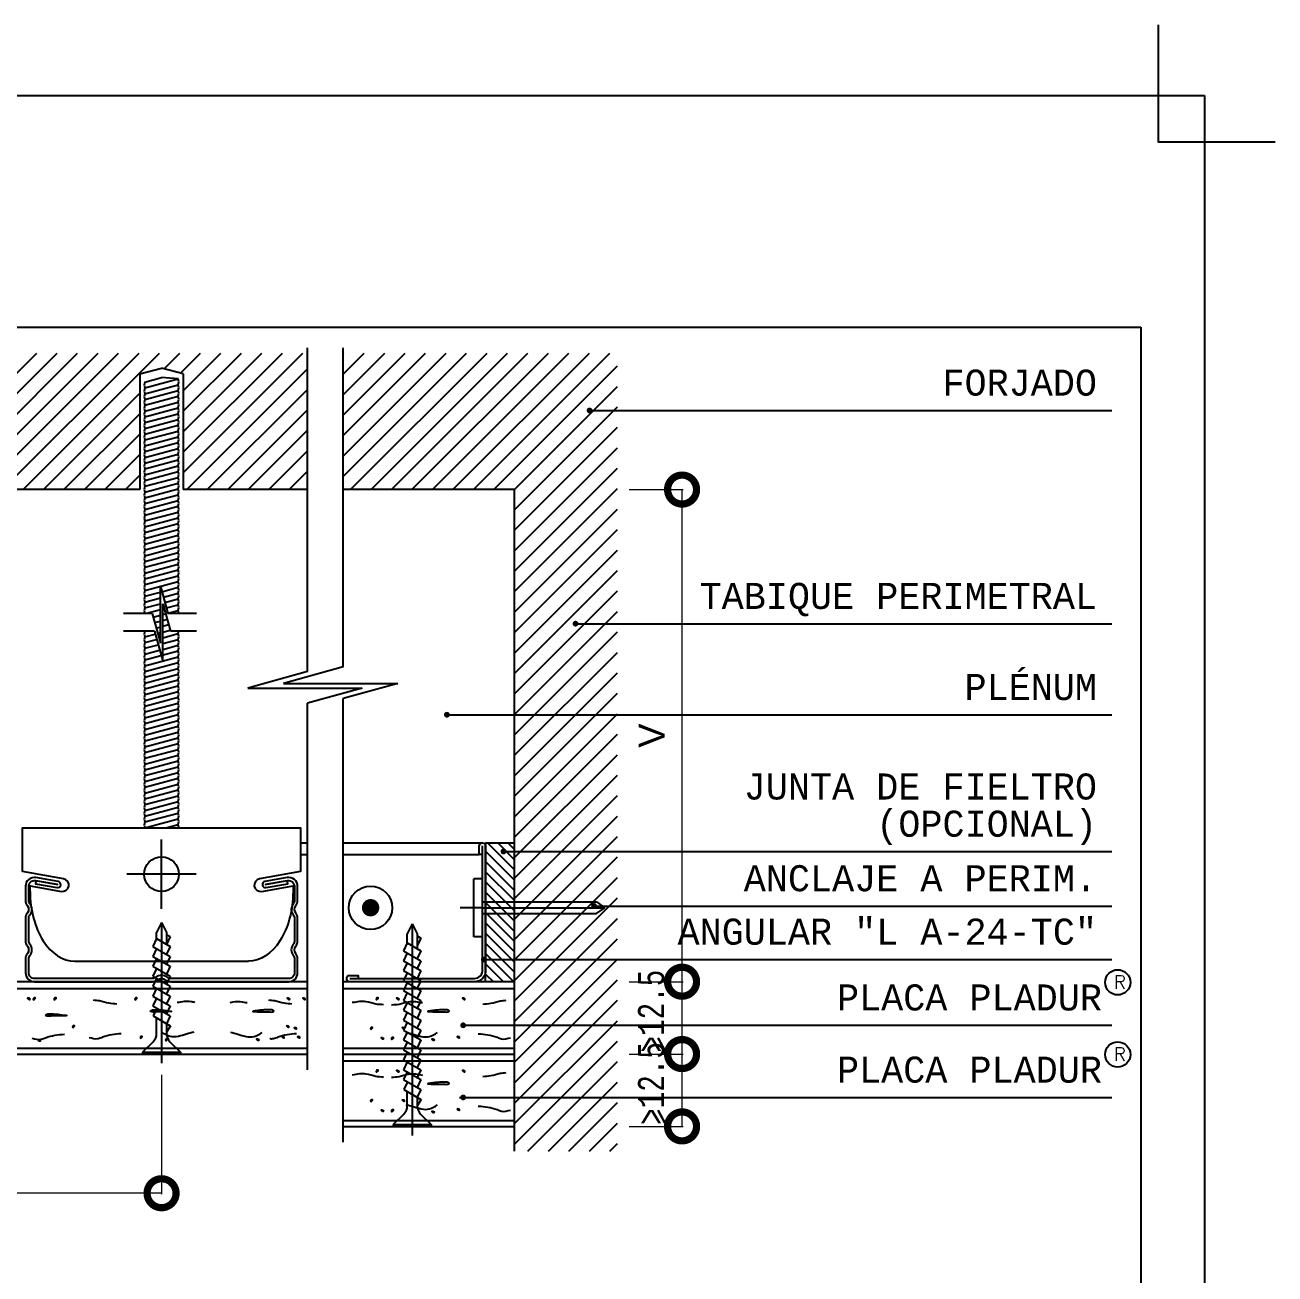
# Model space of a CAD drawing. Header units: millimetres. Extents: x 3383 to 4292, y 1469 to 1637.
# Drawn here: x 3481.6742 to 3481.8901, y 1569.8254 to 1570.0412 of the extents above; entities that cross this region are included whole.
import ezdxf
from ezdxf.enums import TextEntityAlignment as Align

# ---------------------------------------------------------------- set-up
doc = ezdxf.new("R2010")
doc.units = ezdxf.units.MM
doc.header["$LTSCALE"] = 0.0035
doc.linetypes.add('DASHDOT', pattern=[1, 0.5, -0.25, 0, -0.25])
doc.layers.get('0').update_dxf_attribs({"lineweight": 5})
doc.layers.get('DEFPOINTS').update_dxf_attribs({"lineweight": 5})
doc.layers.add('AT_texto', color=7, linetype='Continuous', lineweight=5)
for name, color, linetype in [('CORTE', 2, 'Continuous'), ('COTAS', 1, 'Continuous'), ('DIBUJO', 7, 'Continuous'), ('LOGO_PLADUR', 7, 'Continuous'), ('MARCO', 7, 'Continuous'), ('MONTANTE', 3, 'Continuous'), ('PLACA', 7, 'Continuous'), ('PLACA_SOMBEADO', 9, 'Continuous'), ('REFFORMAT', 1, 'Continuous'), ('SOMBRA', 8, 'Continuous'), ('TEXTO', 2, 'Continuous')]:
    doc.layers.add(name, color=color, linetype=linetype)
doc.styles.add('LISTA', font='simplex', dxfattribs={"height": 2})
doc.styles.get("Standard").update_dxf_attribs({"font": 'LUCON.TTF'})
doc.styles.add('STYLE2', font='ARIAL.TTF')
doc.dimstyles.get("Standard").update_dxf_attribs({"dimtxt": 0.18, "dimasz": 0.18, "dimexe": 0.18, "dimexo": 0.0625, "dimgap": 0.09, "dimtad": 0, "dimtih": 1, "dimtoh": 1, "dimzin": 0, "dimdsep": 46, "dimtxsty": 'Standard', "dimcen": 0.09, "dimadec": 0, "dimazin": 0, "dimtfac": 1, "dimtofl": 0, "dimtmove": 0, "dimatfit": 3, "dimfxl": 0, "dimtolj": 1, "dimtzin": 0, "dimarcsym": 0})

# ---------------------------------------------------------------- blocks, each defined once
blk = doc.blocks.new('FIJACION')
for p, q in [((0, 0), (0, 3.83)), ((0, 0), (0, 3.83)), ((5, 1.5), (-5, 1.5)), ((-5, 0), (-5, 1.5)), ((5, 0), (5, 1.5)), ((5, 0), (-5, 0)), ((-1, 0), (-1, -19.71)), ((0, 0), (0, -21.14)), ((1, 0), (1, -19.71)), ((-1, -19.71), (0.01, -21.15)), ((1, -19.71), (-0.01, -21.15))]:
    blk.add_line(p, q)
blk = doc.blocks.new('35')
for p, q in [((0, 35), (-0.86, 33.29)), ((0, 35), (0.86, 33.29)), ((0, 35), (0, -1.6)), ((-0.86, 31.69), (-0.86, 33.29)), ((0.86, 33.29), (0.86, 30.71)), ((0.86, 32.92), (1.49, 32.55)), ((1.49, 32.55), (0.86, 31.21)), ((-0.86, 31.69), (-1.48, 30.34)), ((-1.48, 30.34), (1.49, 28.63)), ((-0.86, 31.69), (1.49, 30.34)), ((1.49, 30.34), (0.86, 28.99)), ((-0.86, 29.98), (-1.48, 28.63)), ((-1.48, 28.63), (1.49, 26.92)), ((-0.86, 28.27), (-1.48, 26.92)), ((1.49, 28.63), (0.86, 27.28)), ((-1.48, 26.92), (1.49, 25.2)), ((-0.86, 26.56), (-1.48, 25.2)), ((1.49, 26.92), (0.86, 25.57)), ((-1.48, 25.2), (1.49, 23.49)), ((-0.86, 24.84), (-1.48, 23.49)), ((1.49, 25.2), (0.86, 23.86)), ((-1.48, 23.49), (1.49, 21.78)), ((-0.86, 23.13), (-1.48, 21.78)), ((-1.48, 21.78), (1.49, 20.07)), ((1.49, 23.49), (0.86, 22.14)), ((1.49, 21.78), (0.86, 20.43)), ((-0.86, 21.42), (-1.48, 20.07)), ((-1.48, 20.07), (1.49, 18.35)), ((-0.86, 19.71), (-1.48, 18.35)), ((1.49, 20.07), (0.86, 18.72)), ((-1.48, 18.35), (1.49, 16.64)), ((-0.86, 18), (-1.48, 16.64)), ((1.49, 18.35), (0.86, 17.01)), ((-1.48, 16.64), (1.49, 14.93)), ((-0.86, 16.28), (-1.48, 14.93)), ((1.49, 16.64), (0.86, 15.3)), ((-1.48, 14.93), (1.49, 13.22)), ((-0.86, 14.57), (-1.48, 13.22)), ((-1.48, 13.22), (1.49, 11.51)), ((1.49, 14.93), (0.86, 13.58)), ((1.49, 13.22), (0.86, 11.87)), ((-0.86, 12.86), (-1.48, 11.51)), ((-1.48, 11.51), (1.49, 9.79)), ((-0.86, 11.15), (-1.48, 9.79)), ((1.49, 11.51), (0.86, 10.16)), ((-1.48, 9.79), (1.49, 8.08)), ((-0.86, 9.43), (-1.48, 8.08)), ((1.49, 9.79), (0.86, 8.45)), ((-1.48, 8.08), (1.49, 6.37)), ((-0.84, 7.72), (-1.46, 6.36)), ((1.49, 8.08), (0.86, 6.73)), ((-1.46, 6.36), (1.5, 4.65)), ((-0.86, 3.55), (-0.86, 6.01)), ((0.86, 5.02), (0.86, 3.55)), ((1.52, 4.65), (0.86, 3.55)), ((1.51, 6.37), (0.88, 5.03)), ((-1.44, 2.14), (-3.28, 0.3)), ((-3.28, 0.3), (3.28, 0.3)), ((-3.28, 0.3), (-3.28, 0)), ((-3.28, 0), (3.28, 0)), ((1.44, 2.14), (3.28, 0.3)), ((3.28, 0.3), (3.28, 0))]:
    blk.add_line(p, q)
for centre, start, end in [((-2.86, 3.55), 315, 0), ((2.86, 3.55), 180, 225)]:
    blk.add_arc(centre, 2, start, end)
blk = doc.blocks.new('PM35')
blk.add_blockref('35', (0, 0))
blk = doc.blocks.new('PP')
at = {"const_width": 0.5, "flags": 128}
blk.add_lwpolyline([(-0.25, -0.25, 1), (0.25, -0.25, 1)], format="xyb", close=True, dxfattribs=at)
blk = doc.blocks.new('_DOTSMALL')
at = {"color": 0, "linetype": 'ByBlock', "const_width": 0.5}
blk.add_lwpolyline([(-0.0625, 0, 1), (0.0625, 0, 1)], format="xyb", close=True, dxfattribs=at)
blk = doc.blocks.new('*D40')
at = {"color": 1, "linetype": 'ByBlock'}
for p, q in [((1548.17, 44.01), (1557.47, 44.01)), ((1557.29, 31.51), (1557.29, 44.01)), ((1548.17, 31.51), (1557.47, 31.51))]:
    blk.add_line(p, q, dxfattribs=at)
at = {"layer": 'DEFPOINTS', "color": 0, "linetype": 'ByBlock'}
for p in [(1546.17, 44.01), (1557.29, 44.01), (1546.17, 31.51)]:
    blk.add_point(p, dxfattribs=at)
at = {"color": 1, "linetype": 'ByBlock', "xscale": 10, "yscale": 10, "zscale": 10}
for p, rotation in [((1557.29, 44.01), 90), ((1557.29, 31.51), 270)]:
    blk.add_blockref('_DOTSMALL', p, dxfattribs=dict(at, rotation=rotation))
blk = doc.blocks.new('*D39')
at = {"color": 1, "linetype": 'ByBlock'}
for p, q in [((1548.17, 31.51), (1557.47, 31.51)), ((1557.29, 19.01), (1557.29, 31.51)), ((1548.17, 19.01), (1557.47, 19.01))]:
    blk.add_line(p, q, dxfattribs=at)
at = {"layer": 'DEFPOINTS', "color": 0, "linetype": 'ByBlock'}
for p in [(1546.17, 31.51), (1557.29, 31.51), (1546.17, 19.01)]:
    blk.add_point(p, dxfattribs=at)
at = {"color": 1, "linetype": 'ByBlock', "xscale": 10, "yscale": 10, "zscale": 10}
for p, rotation in [((1557.29, 31.51), 90), ((1557.29, 19.01), 270)]:
    blk.add_blockref('_DOTSMALL', p, dxfattribs=dict(at, rotation=rotation))
blk = doc.blocks.new('*D42')
at = {"color": 1, "linetype": 'ByBlock'}
for p, q in [((1247.4, 27.91), (1247.4, 7.28)), ((1447.4, 27.91), (1447.4, 7.28)), ((1447.4, 7.46), (1247.4, 7.46))]:
    blk.add_line(p, q, dxfattribs=at)
at = {"layer": 'DEFPOINTS', "color": 0, "linetype": 'ByBlock'}
for p in [(1247.4, 29.91), (1447.4, 29.91), (1247.4, 7.46)]:
    blk.add_point(p, dxfattribs=at)
at = {"color": 1, "linetype": 'ByBlock', "xscale": 10, "yscale": 10, "zscale": 10, "rotation": 180}
blk.add_blockref('_DOTSMALL', (1247.4, 7.46), dxfattribs=at)
at = {"color": 1, "linetype": 'ByBlock', "xscale": 10, "yscale": 10, "zscale": 10}
blk.add_blockref('_DOTSMALL', (1447.4, 7.46), dxfattribs=at)
at = {"color": 1, "linetype": 'ByBlock', "insert": (1347.4, 13.41), "char_height": 4.5, "attachment_point": 5, "style": 'STYLE2'}
blk.add_mtext('\\A1;m (400/500/600)', dxfattribs=at)
blk = doc.blocks.new('PM25')
for p, q in [((0.3, 3.28), (0, 3.28)), ((0, 3.28), (0, -3.28)), ((2.14, 1.44), (0.3, 3.28)), ((0.3, 3.28), (0.3, -3.28)), ((22.74, 0), (-1.6, 0)), ((3.55, 0.86), (6.24, 0.86)), ((6.59, 1.46), (4.88, -1.5)), ((7.95, 0.84), (6.59, 1.46)), ((8.31, 1.48), (6.6, -1.49)), ((10.02, 1.48), (8.31, -1.49)), ((9.67, 0.86), (8.31, 1.48)), ((11.74, 1.48), (10.02, -1.49)), ((11.38, 0.86), (10.02, 1.48)), ((13.45, 1.48), (11.74, -1.49)), ((13.09, 0.86), (11.74, 1.48)), ((15.16, 1.48), (13.45, -1.49)), ((14.8, 0.86), (13.45, 1.48)), ((16.87, 1.48), (15.16, -1.49)), ((16.51, 0.86), (15.16, 1.48)), ((18.58, 1.48), (16.87, -1.49)), ((18.23, 0.86), (16.87, 1.48)), ((19.94, 0.86), (18.58, 1.48)), ((19.94, 0.86), (18.58, -1.49)), ((19.94, 0.86), (21.03, 0.86)), ((22.74, 0), (21.03, 0.86)), ((22.74, 0), (21.03, -0.86)), ((2.14, -1.44), (0.3, -3.28)), ((5.25, -0.86), (3.55, -0.86)), ((4.88, -1.52), (3.81, -0.88)), ((6.6, -1.49), (5.25, -0.86)), ((8.31, -1.49), (6.96, -0.86)), ((10.02, -1.49), (8.68, -0.86)), ((11.74, -1.49), (10.39, -0.86)), ((13.45, -1.49), (12.1, -0.86)), ((15.16, -1.49), (13.81, -0.86)), ((16.87, -1.49), (15.53, -0.86)), ((18.58, -1.49), (17.24, -0.86)), ((21.03, -0.86), (18.95, -0.86)), ((20.3, -1.49), (18.95, -0.86)), ((20.66, -0.86), (20.3, -1.49)), ((0.3, -3.28), (0, -3.28))]:
    blk.add_line(p, q)
for centre, start, end in [((3.55, 2.86), 225, 270), ((3.55, -2.86), 90, 135)]:
    blk.add_arc(centre, 2, start, end)
blk = doc.blocks.new('*D56')
at = {"color": 1, "linetype": 'ByBlock'}
for p, q in [((1528.17, 129.04), (1537.47, 129.04)), ((1537.29, 44.01), (1537.29, 129.04)), ((1528.17, 44.01), (1537.47, 44.01))]:
    blk.add_line(p, q, dxfattribs=at)
at = {"layer": 'DEFPOINTS', "color": 0, "linetype": 'ByBlock'}
for p in [(1526.17, 129.04), (1537.29, 129.04), (1526.17, 44.01)]:
    blk.add_point(p, dxfattribs=at)
at = {"color": 1, "linetype": 'ByBlock', "xscale": 10, "yscale": 10, "zscale": 10}
for p, rotation in [((1537.29, 129.04), 90), ((1537.29, 44.01), 270)]:
    blk.add_blockref('_DOTSMALL', p, dxfattribs=dict(at, rotation=rotation))
at = {"color": 1, "linetype": 'ByBlock', "insert": (1532.04, 86.53), "char_height": 4.5, "attachment_point": 5, "rotation": 90, "style": 'STYLE2'}
blk.add_mtext('\\A1;V', dxfattribs=at)
blk = doc.blocks.new('A$C11FA44B9')
at = {"layer": 'SOMBRA'}
h = blk.add_hatch(dxfattribs=at)
h.set_pattern_fill('ANSI31', color=256, scale=20, style=0)
h.set_pattern_definition([(45, (-1033.5038, 249.7534), (-1.767767, 1.767767), [])])
h.paths.add_polyline_path([(141.13, 276.96), (141.13, 282.33), (123.34, 282.33), (123.34, 276.96)])
h.paths.add_polyline_path([(141.13, 282.33), (141.13, 296.1), (123.34, 296.1), (123.34, 282.33)])
h.paths.add_polyline_path([(141.13, 296.1), (141.13, 305.54), (126.97, 305.54), (125.54, 306.54), (126.97, 307.54), (141.13, 307.54), (141.13, 318.37), (123.34, 318.37), (123.34, 296.1)])
h.paths.add_polyline_path([(125.54, 306.54), (126.97, 305.54), (141.13, 305.54), (141.13, 306.54)], flags=16)
h.paths.add_polyline_path([(141.13, 306.54), (141.13, 307.54), (126.97, 307.54), (125.54, 306.54)], flags=17)
h.paths.add_polyline_path([(141.13, 363.47), (123.34, 363.47), (123.34, 318.37), (141.13, 318.37)])
h.paths.add_polyline_path([(141.13, 378.79), (210.15, 378.79), (210.15, 385.4), (123.34, 385.4), (123.34, 363.47), (141.13, 363.47)])
h.paths.add_polyline_path([(210.15, 385.4), (210.15, 398.78), (213.9, 399.78), (217.64, 398.78), (217.64, 378.79), (410.15, 378.79), (410.15, 398.78), (413.9, 399.78), (417.64, 398.78), (417.64, 378.79), (439.11, 378.79), (439.11, 402.36), (123.34, 402.36), (123.34, 385.4)])
h.paths.add_polyline_path([(474.87, 378.79), (474.87, 339.89), (492.66, 339.89), (492.66, 355.62), (485.64, 355.62, -1), (485.14, 355.62, -1), (485.64, 355.62), (492.66, 355.62), (492.66, 392.46), (488.07, 392.46, -1), (487.57, 392.46, -1), (488.07, 392.46), (492.66, 392.46), (492.66, 402.36), (445.26, 402.36), (445.26, 378.79), (446.43, 378.79)])
h.paths.add_polyline_path([(474.87, 316.25), (492.66, 316.25), (492.66, 339.89), (474.87, 339.89)])
h.paths.add_polyline_path([(474.87, 316.25), (474.87, 307.54), (489.03, 307.54), (490.03, 306.84), (492.66, 306.84), (492.66, 316.25)])
h.paths.add_polyline_path([(492.66, 297.61), (492.66, 306.84), (490.03, 306.84), (490.46, 306.54), (489.03, 305.54), (474.87, 305.54), (474.87, 297.61)])
h.paths.add_polyline_path([(492.66, 297.61), (474.87, 297.61), (474.87, 286.23), (492.66, 286.23)])
h.paths.add_polyline_path([(474.87, 286.23), (474.87, 273.77), (492.66, 273.77), (492.66, 286.23)])
h.paths.add_polyline_path([(492.66, 264.46), (492.66, 273.77), (474.87, 273.77), (474.87, 264.46)])
h.paths.add_polyline_path([(474.87, 306.54), (474.87, 305.54), (489.03, 305.54), (490.46, 306.54)], flags=17)
h.paths.add_polyline_path([(474.87, 307.54), (474.87, 306.54), (490.46, 306.54), (490.03, 306.84), (488.84, 306.84, -1), (488.34, 306.84, -1), (488.84, 306.84), (490.03, 306.84), (489.03, 307.54)])
h = blk.add_hatch(dxfattribs=at)
h.set_pattern_fill('ANSI31', color=256, scale=10, style=0)
h.set_pattern_definition([(135, (1074.0904, 405.4535), (0.8838835, 0.8838835), [])])
h.paths.add_polyline_path([(469.87, 317.76), (474.87, 317.76), (474.87, 293.76), (469.87, 293.76), (469.87, 295.54, 0.042095), (469.87, 295.86)])
at = {"layer": 'CORTE', "ltscale": 5}
for p, q in [((439.11, 347.37), (439.11, 403.29)), ((445.26, 348.19), (445.26, 403.29)), ((412.25, 357.39), (407.33, 357.39)), ((419.93, 357.39), (415.01, 357.39)), ((412.66, 354.31), (407.33, 354.31)), ((419.93, 354.31), (415.42, 354.31)), ((439.11, 278.52), (439.11, 341.86)), ((445.26, 266.02), (445.26, 342.67))]:
    blk.add_line(p, q, dxfattribs=at)
at = {"layer": 'CORTE'}
for p, q in [((413.69, 352.24), (413.69, 362.1)), ((413.69, 362.1), (415.01, 357.39)), ((414.1, 349.16), (414.1, 359.02)), ((414.1, 359.02), (415.42, 354.31)), ((412.25, 357.39), (413.69, 352.24)), ((412.66, 354.31), (414.1, 349.16)), ((445.26, 348.19), (434.95, 345.31)), ((439.11, 347.37), (428.8, 344.49)), ((428.8, 344.49), (448.52, 344.49)), ((434.95, 345.31), (454.68, 345.31)), ((448.52, 344.49), (439.11, 341.86)), ((454.68, 345.31), (445.26, 342.67))]:
    blk.add_line(p, q, dxfattribs=at)
at = {"layer": 'COTAS', "const_width": 0.4, "flags": 128}
for points in [[(500.84, 281.82), (499.64, 284.06)], [(500.84, 269.32), (499.64, 271.56)]]:
    blk.add_lwpolyline(points, dxfattribs=at)
at = {"layer": 'DIBUJO'}
for p, q in [((410.15, 398.78), (413.9, 399.78)), ((417.64, 398.78), (413.9, 399.78)), ((410.15, 398.78), (410.15, 378.79)), ((417.64, 398.78), (417.64, 378.79)), ((410.15, 378.79), (217.64, 378.79)), ((439.11, 378.79), (417.64, 378.79)), ((474.87, 378.79), (445.26, 378.79)), ((446.43, 378.79), (445.26, 378.79)), ((474.87, 264.46), (474.87, 378.79)), ((469.87, 317.76), (474.87, 317.76))]:
    blk.add_line(p, q, dxfattribs=at)
for points in [[(469.87, 293.76), (469.87, 317.76)], [(439.11, 293.76), (141.13, 293.76)], [(474.87, 293.76), (445.26, 293.76)]]:
    blk.add_lwpolyline(points, dxfattribs=at)
at = {"layer": 'LOGO_PLADUR', "linetype": 'DASHDOT', "ltscale": 0.5}
for p, q in [((413.9, 306.33), (413.9, 318.33)), ((419.9, 312.33), (407.9, 312.33))]:
    blk.add_line(p, q, dxfattribs=at)
at = {"layer": 'MARCO', "flags": 128}
blk.add_lwpolyline([(583, 406.87), (583, 77.92), (33, 77.92), (33, 406.87)], close=True, dxfattribs=at)
at = {"layer": 'MONTANTE', "flags": 128}
for points in [[(391.2, 309.32), (391.2, 310.32), (396.6, 309.37, 1), (396.99, 311.53), (389.9, 312.79), (389.9, 320.33), (413.9, 320.33), (437.9, 320.33), (437.9, 312.79), (430.8, 311.53, 1), (431.19, 309.37), (436.6, 310.32), (436.6, 309.32)], [(469.32, 315.76), (468.77, 315.76), (468.77, 317.21, -1), (469.87, 317.21), (469.87, 295.86, -0.434382), (467.97, 293.76), (446.42, 293.76, -1), (446.42, 294.86), (447.87, 294.86), (447.87, 294.31)], [(446.42, 294.31), (467.97, 294.31, 0.441731), (469.32, 295.86), (469.32, 317.21)]]:
    blk.add_lwpolyline(points, format="xyb", dxfattribs=at)
blk.add_lwpolyline([(413.9, 294.86, 0.16888), (412.93, 294.53, -0.16888), (412.31, 294.31), (412.31, 294.31), (391.95, 294.31, -0.414214), (390.95, 295.31), (390.95, 297.68, -0.16888), (391.16, 298.3, 0.347677), (391.16, 300.23, -0.16888), (390.95, 300.85), (390.95, 304.68, -0.16888), (391.16, 305.3, 0.347677), (391.16, 307.23, -0.16888), (390.95, 307.85), (390.95, 310.24, -0.466308), (392.12, 311.22), (395.93, 310.55), (392.19, 311.21), (392.1, 310.67), (395.84, 310.01, 1), (396.03, 311.09), (392.21, 311.76, 0.466308), (390.4, 310.24), (390.4, 307.85, 0.16888), (390.73, 306.88, -0.347677), (390.73, 305.64, 0.16888), (390.4, 304.68), (390.4, 300.85, 0.16888), (390.73, 299.88, -0.347677), (390.73, 298.64, 0.16888), (390.4, 297.68), (390.4, 295.31, 0.414214), (391.95, 293.76), (412.31, 293.76), (412.31, 293.76, 0.16888), (413.27, 294.1, -0.16888), (413.9, 294.31, -0.16888), (414.52, 294.1, 0.16888), (415.48, 293.76), (415.48, 293.76), (435.85, 293.76, 0.414214), (437.4, 295.31), (437.4, 297.68, 0.16888), (437.06, 298.64, -0.347677), (437.06, 299.88, 0.16888), (437.4, 300.85), (437.4, 304.68, 0.16888), (437.06, 305.64, -0.347677), (437.06, 306.88, 0.16888), (437.4, 307.85), (437.4, 310.24, 0.466308), (435.58, 311.76), (431.76, 311.09, 1), (431.95, 310.01), (435.69, 310.67), (435.6, 311.21), (431.86, 310.55), (435.67, 311.22, -0.466308), (436.85, 310.24), (436.85, 307.85, -0.16888), (436.63, 307.23, 0.347677), (436.63, 305.3, -0.16888), (436.85, 304.68), (436.85, 300.85, -0.16888), (436.63, 300.23, 0.347677), (436.63, 298.3, -0.16888), (436.85, 297.68), (436.85, 295.31, -0.414214), (435.85, 294.31), (415.48, 294.31), (415.48, 294.31, -0.16888), (414.86, 294.53, 0.16888)], format="xyb", close=True, dxfattribs=at)
blk.add_lwpolyline([(398.9, 297.33), (428.9, 297.33)], dxfattribs=at)
at = {"layer": 'MONTANTE'}
blk.add_circle((413.9, 312.33), 3, dxfattribs=at)
blk.add_ellipse((398.9, 309.32), major_axis=(0, 12), ratio=0.641917, start_param=1.570796, end_param=3.141593, dxfattribs=at)
at = {"layer": 'MONTANTE', "extrusion": (0, 0, -1)}
blk.add_ellipse((428.9, 309.32), major_axis=(0, 12), ratio=0.641917, start_param=1.570796, end_param=3.141593, dxfattribs=at)
at = {"layer": 'PLACA', "color": 1}
for p, q in [((411.02, 397.36), (410.9, 396.82)), ((411.02, 397.36), (413.9, 398.13)), ((411.02, 396.36), (416.77, 397.9)), ((416.77, 397.9), (413.9, 398.13)), ((416.9, 397.43), (416.77, 397.9)), ((416.77, 396.9), (416.9, 397.43)), ((410.9, 396.82), (411.02, 396.36)), ((411.02, 396.36), (410.9, 395.82)), ((410.9, 395.82), (411.02, 395.36)), ((411.02, 395.36), (410.9, 394.82)), ((411.02, 395.36), (416.77, 396.9)), ((411.02, 394.36), (416.77, 395.9)), ((416.9, 396.43), (416.77, 396.9)), ((416.77, 395.9), (416.9, 396.43)), ((416.9, 395.43), (416.77, 395.9)), ((416.77, 394.9), (416.9, 395.43)), ((410.9, 394.82), (411.02, 394.36)), ((411.02, 394.36), (410.9, 393.82)), ((410.9, 393.82), (411.02, 393.36)), ((411.02, 393.36), (410.9, 392.82)), ((411.02, 393.36), (416.77, 394.9)), ((411.02, 392.36), (416.77, 393.9)), ((411.02, 391.36), (416.77, 392.9)), ((416.9, 394.43), (416.77, 394.9)), ((416.77, 393.9), (416.9, 394.43)), ((416.9, 393.43), (416.77, 393.9)), ((416.77, 392.9), (416.9, 393.43)), ((416.9, 392.43), (416.77, 392.9)), ((410.9, 392.82), (411.02, 392.36)), ((411.02, 392.36), (410.9, 391.82)), ((410.9, 391.82), (411.02, 391.36)), ((411.02, 391.36), (410.9, 390.82)), ((410.9, 390.82), (411.02, 390.36)), ((411.02, 390.36), (416.77, 391.9)), ((411.02, 389.36), (416.77, 390.9)), ((416.77, 391.9), (416.9, 392.43)), ((416.9, 391.43), (416.77, 391.9)), ((416.77, 390.9), (416.9, 391.43)), ((416.9, 390.43), (416.77, 390.9)), ((411.02, 390.36), (410.9, 389.82)), ((410.9, 389.82), (411.02, 389.36)), ((411.02, 389.36), (410.9, 388.82)), ((410.9, 388.82), (411.02, 388.36)), ((411.02, 388.36), (416.77, 389.9)), ((411.02, 387.36), (416.77, 388.9)), ((416.77, 389.9), (416.9, 390.43)), ((416.9, 389.43), (416.77, 389.9)), ((416.77, 388.9), (416.9, 389.43)), ((416.9, 388.43), (416.77, 388.9)), ((411.02, 388.36), (410.9, 387.82)), ((410.9, 387.82), (411.02, 387.36)), ((411.02, 387.36), (410.9, 386.82)), ((410.9, 386.82), (411.02, 386.36)), ((411.02, 386.36), (416.77, 387.9)), ((411.02, 385.36), (416.77, 386.9)), ((416.77, 387.9), (416.9, 388.43)), ((416.9, 387.43), (416.77, 387.9)), ((416.77, 386.9), (416.9, 387.43)), ((416.9, 386.43), (416.77, 386.9)), ((416.77, 385.9), (416.9, 386.43)), ((411.02, 386.36), (410.9, 385.82)), ((410.9, 385.82), (411.02, 385.36)), ((411.02, 385.36), (410.9, 384.82)), ((410.9, 384.82), (411.02, 384.36)), ((411.02, 384.36), (410.9, 383.82)), ((411.02, 384.36), (416.77, 385.9)), ((411.02, 383.36), (416.77, 384.9)), ((416.9, 385.43), (416.77, 385.9)), ((416.77, 384.9), (416.9, 385.43)), ((416.9, 384.43), (416.77, 384.9)), ((416.77, 383.9), (416.9, 384.43)), ((410.9, 383.82), (411.02, 383.36)), ((411.02, 383.36), (410.9, 382.82)), ((410.9, 382.82), (411.02, 382.36)), ((411.02, 382.36), (410.9, 381.82)), ((411.02, 382.36), (416.77, 383.9)), ((411.02, 381.36), (416.77, 382.9)), ((416.9, 383.43), (416.77, 383.9)), ((416.77, 382.9), (416.9, 383.43)), ((416.9, 382.43), (416.77, 382.9)), ((416.77, 381.9), (416.9, 382.43)), ((410.9, 381.82), (411.02, 381.36)), ((411.02, 381.36), (410.9, 380.82)), ((410.9, 380.82), (411.02, 380.36)), ((411.02, 380.36), (410.9, 379.82)), ((411.02, 380.36), (416.77, 381.9)), ((411.02, 379.36), (416.77, 380.9)), ((416.9, 381.43), (416.77, 381.9)), ((416.77, 380.9), (416.9, 381.43)), ((416.9, 380.43), (416.77, 380.9)), ((416.77, 379.9), (416.9, 380.43)), ((410.9, 379.82), (411.02, 379.36)), ((411.02, 379.36), (410.9, 378.82)), ((410.9, 378.82), (411.02, 378.36)), ((411.02, 378.36), (410.9, 377.82)), ((410.9, 377.82), (411.02, 377.36)), ((411.02, 378.36), (416.77, 379.9)), ((411.02, 377.36), (416.77, 378.9)), ((411.02, 376.36), (416.77, 377.9)), ((416.9, 379.43), (416.77, 379.9)), ((416.77, 378.9), (416.9, 379.43)), ((416.9, 378.43), (416.77, 378.9)), ((416.77, 377.9), (416.9, 378.43)), ((416.9, 377.43), (416.77, 377.9)), ((411.02, 377.36), (410.9, 376.82)), ((410.9, 376.82), (411.02, 376.36)), ((411.02, 376.36), (410.9, 375.82)), ((410.9, 375.82), (411.02, 375.36)), ((411.02, 375.36), (416.77, 376.9)), ((411.02, 374.36), (416.77, 375.9)), ((416.77, 376.9), (416.9, 377.43)), ((416.9, 376.43), (416.77, 376.9)), ((416.77, 375.9), (416.9, 376.43)), ((416.9, 375.43), (416.77, 375.9)), ((411.02, 375.36), (410.9, 374.82)), ((410.9, 374.82), (411.02, 374.36)), ((411.02, 374.36), (410.9, 373.82)), ((410.9, 373.82), (411.02, 373.36)), ((411.02, 373.36), (416.77, 374.9)), ((411.02, 372.36), (416.77, 373.9)), ((416.77, 374.9), (416.9, 375.43)), ((416.9, 374.43), (416.77, 374.9)), ((416.77, 373.9), (416.9, 374.43)), ((416.9, 373.43), (416.77, 373.9)), ((411.02, 373.36), (410.9, 372.82)), ((410.9, 372.82), (411.02, 372.36)), ((411.02, 372.36), (410.9, 371.82)), ((410.9, 371.82), (411.02, 371.36)), ((411.02, 371.36), (410.9, 370.82)), ((411.02, 371.36), (416.77, 372.9)), ((411.02, 370.36), (416.77, 371.9)), ((416.77, 372.9), (416.9, 373.43)), ((416.9, 372.43), (416.77, 372.9)), ((416.77, 371.9), (416.9, 372.43)), ((416.9, 371.43), (416.77, 371.9)), ((416.77, 370.9), (416.9, 371.43)), ((410.9, 370.82), (411.02, 370.36)), ((411.02, 370.36), (410.9, 369.82)), ((410.9, 369.82), (411.02, 369.36)), ((411.02, 369.36), (410.9, 368.82)), ((411.02, 369.36), (416.77, 370.9)), ((411.02, 368.36), (416.77, 369.9)), ((416.9, 370.43), (416.77, 370.9)), ((416.77, 369.9), (416.9, 370.43)), ((416.9, 369.43), (416.77, 369.9)), ((416.77, 368.9), (416.9, 369.43)), ((410.9, 368.82), (411.02, 368.36)), ((411.02, 368.36), (410.9, 367.82)), ((410.9, 367.82), (411.02, 367.36)), ((411.02, 367.36), (410.9, 366.82)), ((411.02, 367.36), (416.77, 368.9)), ((411.02, 366.36), (416.77, 367.9)), ((416.9, 368.43), (416.77, 368.9)), ((416.77, 367.9), (416.9, 368.43)), ((416.9, 367.43), (416.77, 367.9)), ((416.77, 366.9), (416.9, 367.43)), ((410.9, 366.82), (411.02, 366.36)), ((411.02, 366.36), (410.9, 365.82)), ((410.9, 365.82), (411.02, 365.36)), ((411.02, 365.36), (410.9, 364.82)), ((411.02, 365.36), (416.77, 366.9)), ((411.02, 364.36), (416.77, 365.9)), ((411.02, 363.36), (416.77, 364.9)), ((416.9, 366.43), (416.77, 366.9)), ((416.77, 365.9), (416.9, 366.43)), ((416.9, 365.43), (416.77, 365.9)), ((416.77, 364.9), (416.9, 365.43)), ((416.9, 364.43), (416.77, 364.9)), ((410.9, 364.82), (411.02, 364.36)), ((411.02, 364.36), (410.9, 363.82)), ((410.9, 363.82), (411.02, 363.36)), ((411.02, 363.36), (410.9, 362.82)), ((410.9, 362.82), (411.02, 362.36)), ((411.02, 362.36), (416.77, 363.9)), ((411.02, 361.36), (416.77, 362.9)), ((416.77, 363.9), (416.9, 364.43)), ((416.9, 363.43), (416.77, 363.9)), ((416.77, 362.9), (416.9, 363.43)), ((416.9, 362.43), (416.77, 362.9)), ((411.02, 362.36), (410.9, 361.82)), ((410.9, 361.82), (411.02, 361.36)), ((411.02, 361.36), (410.9, 360.82)), ((410.9, 360.82), (411.02, 360.36)), ((411.02, 360.36), (413.69, 361.07)), ((413.96, 361.14), (416.77, 361.9)), ((414.22, 360.21), (416.77, 360.9)), ((416.77, 361.9), (416.9, 362.43)), ((416.9, 361.43), (416.77, 361.9)), ((416.77, 360.9), (416.9, 361.43)), ((416.9, 360.43), (416.77, 360.9)), ((411.02, 360.36), (410.9, 359.82)), ((410.9, 359.82), (411.02, 359.36)), ((411.02, 359.36), (410.9, 358.82)), ((410.9, 358.82), (411.02, 358.36)), ((411.02, 358.36), (410.9, 357.82)), ((411.02, 359.36), (413.69, 360.07)), ((411.02, 358.36), (413.69, 359.07)), ((414.48, 359.28), (416.77, 359.9)), ((414.74, 358.35), (416.77, 358.9)), ((416.77, 359.9), (416.9, 360.43)), ((416.9, 359.43), (416.77, 359.9)), ((416.77, 358.9), (416.9, 359.43)), ((416.9, 358.43), (416.77, 358.9)), ((416.77, 357.9), (416.9, 358.43)), ((410.9, 357.82), (411.02, 357.39)), ((411.14, 357.39), (413.69, 358.07)), ((412.43, 356.73), (413.69, 357.07)), ((414.1, 358.18), (414.32, 358.24)), ((414.1, 357.18), (414.58, 357.31)), ((414.1, 356.18), (414.84, 356.38)), ((415, 357.42), (416.77, 357.9)), ((416.9, 357.43), (416.77, 357.9)), ((416.88, 357.39), (416.9, 357.43)), ((411.01, 354.31), (410.9, 353.82)), ((412.69, 355.8), (413.69, 356.07)), ((412.95, 354.87), (413.69, 355.07)), ((413.21, 353.94), (413.69, 354.07)), ((414.1, 355.18), (415.1, 355.45)), ((414.1, 354.18), (415.36, 354.52)), ((416.77, 353.9), (416.87, 354.31)), ((410.9, 353.82), (411.02, 353.36)), ((411.02, 353.36), (410.9, 352.82)), ((410.9, 352.82), (411.02, 352.36)), ((411.02, 352.36), (410.9, 351.82)), ((411.02, 353.36), (412.79, 353.83)), ((411.02, 352.36), (413.05, 352.9)), ((411.02, 351.36), (413.31, 351.97)), ((413.47, 353.01), (413.69, 353.07)), ((414.1, 353.18), (416.77, 353.9)), ((414.1, 352.18), (416.77, 352.9)), ((414.1, 351.18), (416.77, 351.9)), ((416.9, 353.43), (416.77, 353.9)), ((416.77, 352.9), (416.9, 353.43)), ((416.9, 352.43), (416.77, 352.9)), ((416.77, 351.9), (416.9, 352.43)), ((416.9, 351.43), (416.77, 351.9)), ((410.9, 351.82), (411.02, 351.36)), ((411.02, 351.36), (410.9, 350.82)), ((410.9, 350.82), (411.02, 350.36)), ((411.02, 350.36), (410.9, 349.82)), ((410.9, 349.82), (411.02, 349.36)), ((411.02, 350.36), (413.57, 351.04)), ((411.02, 349.36), (416.77, 350.9)), ((411.02, 348.36), (416.77, 349.9)), ((416.77, 350.9), (416.9, 351.43)), ((416.9, 350.43), (416.77, 350.9)), ((416.77, 349.9), (416.9, 350.43)), ((416.9, 349.43), (416.77, 349.9)), ((411.02, 349.36), (410.9, 348.82)), ((410.9, 348.82), (411.02, 348.36)), ((411.02, 348.36), (410.9, 347.82)), ((410.9, 347.82), (411.02, 347.36)), ((411.02, 347.36), (416.77, 348.9)), ((411.02, 346.36), (416.77, 347.9)), ((416.77, 348.9), (416.9, 349.43)), ((416.9, 348.43), (416.77, 348.9)), ((416.77, 347.9), (416.9, 348.43)), ((416.9, 347.43), (416.77, 347.9)), ((411.02, 347.36), (410.9, 346.82)), ((410.9, 346.82), (411.02, 346.36)), ((411.02, 346.36), (410.9, 345.82)), ((410.9, 345.82), (411.02, 345.36)), ((411.02, 345.36), (416.77, 346.9)), ((411.02, 344.36), (416.77, 345.9)), ((416.77, 346.9), (416.9, 347.43)), ((416.9, 346.43), (416.77, 346.9)), ((416.77, 345.9), (416.9, 346.43)), ((416.9, 345.43), (416.77, 345.9)), ((416.77, 344.9), (416.9, 345.43)), ((411.02, 345.36), (410.9, 344.82)), ((410.9, 344.82), (411.02, 344.36)), ((411.02, 344.36), (410.9, 343.82)), ((410.9, 343.82), (411.02, 343.36)), ((411.02, 343.36), (410.9, 342.82)), ((411.02, 343.36), (416.77, 344.9)), ((411.02, 342.36), (416.77, 343.9)), ((416.9, 344.43), (416.77, 344.9)), ((416.77, 343.9), (416.9, 344.43)), ((416.9, 343.43), (416.77, 343.9)), ((416.77, 342.9), (416.9, 343.43)), ((410.9, 342.82), (411.02, 342.36)), ((411.02, 342.36), (410.9, 341.82)), ((410.9, 341.82), (411.02, 341.36)), ((411.02, 341.36), (410.9, 340.82)), ((411.02, 341.36), (416.77, 342.9)), ((411.02, 340.36), (416.77, 341.9)), ((416.9, 342.43), (416.77, 342.9)), ((416.77, 341.9), (416.9, 342.43)), ((416.9, 341.43), (416.77, 341.9)), ((416.77, 340.9), (416.9, 341.43)), ((410.9, 340.82), (411.02, 340.36)), ((411.02, 340.36), (410.9, 339.82)), ((410.9, 339.82), (411.02, 339.36)), ((411.02, 339.36), (410.9, 338.82)), ((411.02, 339.36), (416.77, 340.9)), ((411.02, 338.36), (416.77, 339.9)), ((416.9, 340.43), (416.77, 340.9)), ((416.77, 339.9), (416.9, 340.43)), ((416.9, 339.43), (416.77, 339.9)), ((416.77, 338.9), (416.9, 339.43)), ((410.9, 338.82), (411.02, 338.36)), ((411.02, 338.36), (410.9, 337.82)), ((410.9, 337.82), (411.02, 337.36)), ((411.02, 337.36), (410.9, 336.82)), ((410.9, 336.82), (411.02, 336.36)), ((411.02, 337.36), (416.77, 338.9)), ((411.02, 336.36), (416.77, 337.9)), ((411.02, 335.36), (416.77, 336.9)), ((416.9, 338.43), (416.77, 338.9)), ((416.77, 337.9), (416.9, 338.43)), ((416.9, 337.43), (416.77, 337.9)), ((416.77, 336.9), (416.9, 337.43)), ((416.9, 336.43), (416.77, 336.9)), ((411.02, 336.36), (410.9, 335.82)), ((410.9, 335.82), (411.02, 335.36)), ((411.02, 335.36), (410.9, 334.82)), ((410.9, 334.82), (411.02, 334.36)), ((411.02, 334.36), (416.77, 335.9)), ((411.02, 333.36), (416.77, 334.9)), ((416.77, 335.9), (416.9, 336.43)), ((416.9, 335.43), (416.77, 335.9)), ((416.77, 334.9), (416.9, 335.43)), ((416.9, 334.43), (416.77, 334.9)), ((411.02, 334.36), (410.9, 333.82)), ((410.9, 333.82), (411.02, 333.36)), ((411.02, 333.36), (410.9, 332.82)), ((410.9, 332.82), (411.02, 332.36)), ((411.02, 332.36), (416.77, 333.9)), ((411.02, 331.36), (416.77, 332.9)), ((416.77, 333.9), (416.9, 334.43)), ((416.9, 333.43), (416.77, 333.9)), ((416.77, 332.9), (416.9, 333.43)), ((416.9, 332.43), (416.77, 332.9)), ((411.02, 332.36), (410.9, 331.82)), ((410.9, 331.82), (411.02, 331.36)), ((411.02, 331.36), (410.9, 330.82)), ((410.9, 330.82), (411.02, 330.36)), ((411.02, 330.36), (410.9, 329.82)), ((411.02, 330.36), (416.77, 331.9)), ((411.02, 329.36), (416.77, 330.9)), ((416.77, 331.9), (416.9, 332.43)), ((416.9, 331.43), (416.77, 331.9)), ((416.77, 330.9), (416.9, 331.43)), ((416.9, 330.43), (416.77, 330.9)), ((416.77, 329.9), (416.9, 330.43)), ((410.9, 329.82), (411.02, 329.36)), ((411.02, 329.36), (410.9, 328.82)), ((410.9, 328.82), (411.02, 328.36)), ((411.02, 328.36), (410.9, 327.82)), ((411.02, 328.36), (416.77, 329.9)), ((411.02, 327.36), (416.77, 328.9)), ((416.9, 329.43), (416.77, 329.9)), ((416.77, 328.9), (416.9, 329.43)), ((416.9, 328.43), (416.77, 328.9)), ((416.77, 327.9), (416.9, 328.43)), ((410.9, 327.82), (411.02, 327.36)), ((411.02, 327.36), (410.9, 326.82)), ((410.9, 326.82), (411.02, 326.36)), ((411.02, 326.36), (410.9, 325.82)), ((411.02, 326.36), (416.77, 327.9)), ((411.02, 325.36), (416.77, 326.9)), ((416.9, 327.43), (416.77, 327.9)), ((416.77, 326.9), (416.9, 327.43)), ((416.9, 326.43), (416.77, 326.9)), ((416.77, 325.9), (416.9, 326.43)), ((410.9, 325.82), (411.02, 325.36)), ((411.02, 325.36), (410.9, 324.82)), ((410.9, 324.82), (411.02, 324.36)), ((411.02, 324.36), (410.9, 323.82)), ((410.9, 323.82), (411.02, 323.36)), ((411.02, 324.36), (416.77, 325.9)), ((411.02, 323.36), (416.77, 324.9)), ((411.02, 322.36), (416.77, 323.9)), ((416.9, 325.43), (416.77, 325.9)), ((416.77, 324.9), (416.9, 325.43)), ((416.9, 324.43), (416.77, 324.9)), ((416.77, 323.9), (416.9, 324.43)), ((416.9, 323.43), (416.77, 323.9)), ((411.02, 323.36), (410.9, 322.82)), ((410.9, 322.82), (411.02, 322.36)), ((411.02, 322.36), (410.9, 321.82)), ((410.9, 321.82), (411.02, 321.36)), ((411.02, 321.36), (416.77, 322.9)), ((411.02, 320.36), (416.77, 321.9)), ((416.77, 322.9), (416.9, 323.43)), ((416.9, 322.43), (416.77, 322.9)), ((416.77, 321.9), (416.9, 322.43)), ((416.9, 321.43), (416.77, 321.9)), ((411.02, 321.36), (410.9, 320.82)), ((410.9, 320.82), (411.02, 320.36)), ((411.02, 320.36), (411.02, 320.33)), ((414.64, 320.33), (416.77, 320.9)), ((416.77, 320.9), (416.9, 321.43)), ((416.9, 320.43), (416.77, 320.9)), ((416.87, 320.33), (416.9, 320.43)), ((437.9, 317.76), (439.11, 317.76)), ((445.26, 317.76), (469.32, 317.76)), ((437.9, 315.76), (439.11, 315.76)), ((445.26, 315.76), (468.77, 315.76)), ((142.13, 292.6), (439.11, 292.6)), ((445.26, 292.6), (474.87, 292.6)), ((142.13, 282.29), (439.11, 282.29)), ((445.26, 282.29), (474.87, 282.29)), ((445.26, 280.1), (474.87, 280.1)), ((445.26, 269.79), (474.87, 269.79))]:
    blk.add_line(p, q, dxfattribs=at)
at = {"layer": 'PLACA'}
for p, q in [((142.13, 281.26), (439.11, 281.26)), ((445.26, 281.26), (474.87, 281.26)), ((445.26, 268.76), (474.87, 268.76))]:
    blk.add_line(p, q, dxfattribs=at)
at = {"layer": 'PLACA', "color": 1, "const_width": 1.5, "flags": 128}
blk.add_lwpolyline([(450.75, 306.54, -1), (449.25, 306.54, -1)], format="xyb", close=True, dxfattribs=at)
at = {"layer": 'PLACA', "color": 1}
blk.add_circle((450, 306.54), 3.75, dxfattribs=at)
at = {"layer": 'PLACA_SOMBEADO'}
for points, start_tangent, end_tangent in [([(390.88, 290.8), (391.12, 290.65), (391.12, 290.87), (390.98, 290.95), (390.83, 290.95), (390.88, 290.8)], (0.765457, -0.643487), (0.765457, -0.643487)), ([(392, 290.8), (391.76, 290.65), (391.76, 290.87), (391.9, 290.95), (392.05, 290.95), (392, 290.8)], (-0.765457, -0.643487), (-0.765457, -0.643487)), ([(395.62, 290.8), (395.37, 290.65), (395.37, 290.87), (395.52, 290.95), (395.67, 290.95), (395.62, 290.8)], (-0.765457, -0.643487), (-0.765457, -0.643487)), ([(409.58, 290.8), (409.34, 290.65), (409.34, 290.87), (409.49, 290.95), (409.63, 290.95), (409.58, 290.8)], (-0.765457, -0.643487), (-0.765457, -0.643487)), ([(435.7, 290.8), (435.94, 290.65), (435.94, 290.87), (435.79, 290.95), (435.65, 290.95), (435.7, 290.8)], (0.765457, -0.643487), (0.765457, -0.643487)), ([(438.4, 290.8), (438.64, 290.65), (438.64, 290.87), (438.49, 290.95), (438.35, 290.95), (438.4, 290.8)], (0.765457, -0.643487), (0.765457, -0.643487)), ([(451.23, 290.8), (450.99, 290.65), (450.99, 290.87), (451.13, 290.95), (451.28, 290.95), (451.23, 290.8)], (-0.765457, -0.643487), (-0.765457, -0.643487)), ([(454.59, 290.8), (454.84, 290.65), (454.84, 290.87), (454.69, 290.95), (454.54, 290.95), (454.59, 290.8)], (0.765457, -0.643487), (0.765457, -0.643487)), ([(465.97, 290.8), (466.21, 290.65), (466.21, 290.87), (466.07, 290.95), (465.92, 290.95), (465.97, 290.8)], (0.765457, -0.643487), (0.765457, -0.643487)), ([(394.57, 287.81), (395.31, 287.85), (396.08, 287.86), (396.73, 287.86), (397.56, 287.91), (396.25, 288.1), (395.36, 288.18), (394.55, 288.2), (393.99, 288.07), (393.92, 287.99), (394.57, 287.81)], (0.985208, 0.171362), (0.985208, 0.171362)), ([(412.66, 288.53), (413.4, 288.57), (414.17, 288.58), (414.82, 288.58), (415.64, 288.63), (414.33, 288.82), (413.45, 288.9), (412.64, 288.92), (412.08, 288.79), (412.01, 288.71), (412.66, 288.53)], (0.985208, 0.171362), (0.985208, 0.171362)), ([(432.62, 288.53), (431.88, 288.57), (431.12, 288.58), (430.46, 288.58), (429.64, 288.63), (430.95, 288.82), (431.83, 288.9), (432.65, 288.92), (433.2, 288.79), (433.27, 288.71), (432.62, 288.53)], (-0.985208, 0.171362), (-0.985208, 0.171362)), ([(462.89, 288.53), (462.15, 288.57), (461.39, 288.58), (460.73, 288.58), (459.91, 288.63), (461.22, 288.82), (462.1, 288.9), (462.92, 288.92), (463.47, 288.79), (463.54, 288.71), (462.89, 288.53)], (-0.985208, 0.171362), (-0.985208, 0.171362)), ([(398.81, 286), (398.56, 285.86), (398.56, 286.08), (398.71, 286.15), (398.86, 286.15), (398.81, 286)], (-0.765457, -0.643487), (-0.765457, -0.643487)), ([(435.57, 286), (435.81, 285.86), (435.81, 286.08), (435.67, 286.15), (435.52, 286.15), (435.57, 286)], (0.765457, -0.643487), (0.765457, -0.643487)), ([(436.88, 285.71), (437.13, 285.56), (437.13, 285.78), (436.98, 285.86), (436.84, 285.86), (436.88, 285.71)], (0.765457, -0.643487), (0.765457, -0.643487)), ([(450.28, 285.71), (450.04, 285.56), (450.04, 285.78), (450.18, 285.86), (450.33, 285.86), (450.28, 285.71)], (-0.765457, -0.643487), (-0.765457, -0.643487)), ([(455.54, 285.71), (455.78, 285.56), (455.78, 285.78), (455.64, 285.86), (455.49, 285.86), (455.54, 285.71)], (0.765457, -0.643487), (0.765457, -0.643487)), ([(392.67, 283.6), (392.92, 283.46), (392.92, 283.68), (392.77, 283.75), (392.62, 283.75), (392.67, 283.6)], (0.765457, -0.643487), (0.765457, -0.643487)), ([(410.52, 284.17), (410.27, 284.03), (410.27, 284.25), (410.42, 284.32), (410.57, 284.32), (410.52, 284.17)], (-0.765457, -0.643487), (-0.765457, -0.643487)), ([(414.88, 283.73), (414.63, 283.59), (414.63, 283.81), (414.78, 283.88), (414.93, 283.88), (414.88, 283.73)], (-0.765457, -0.643487), (-0.765457, -0.643487)), ([(430.4, 283.73), (430.65, 283.59), (430.65, 283.81), (430.5, 283.88), (430.36, 283.88), (430.4, 283.73)], (0.765457, -0.643487), (0.765457, -0.643487)), ([(434.76, 284.17), (435.01, 284.03), (435.01, 284.25), (434.86, 284.32), (434.72, 284.32), (434.76, 284.17)], (0.765457, -0.643487), (0.765457, -0.643487)), ([(437.46, 284.17), (437.71, 284.03), (437.71, 284.25), (437.56, 284.32), (437.41, 284.32), (437.46, 284.17)], (0.765457, -0.643487), (0.765457, -0.643487)), ([(451.94, 283.95), (452.19, 283.81), (452.19, 284.03), (452.04, 284.1), (451.9, 284.1), (451.94, 283.95)], (0.765457, -0.643487), (0.765457, -0.643487)), ([(453.88, 283.95), (453.63, 283.81), (453.63, 284.03), (453.78, 284.1), (453.93, 284.1), (453.88, 283.95)], (-0.765457, -0.643487), (-0.765457, -0.643487)), ([(460.67, 283.73), (460.92, 283.59), (460.92, 283.81), (460.77, 283.88), (460.63, 283.88), (460.67, 283.73)], (0.765457, -0.643487), (0.765457, -0.643487)), ([(465.03, 284.17), (465.28, 284.03), (465.28, 284.25), (465.13, 284.32), (464.99, 284.32), (465.03, 284.17)], (0.765457, -0.643487), (0.765457, -0.643487)), ([(451.23, 278.3), (450.99, 278.15), (450.99, 278.37), (451.13, 278.45), (451.28, 278.45), (451.23, 278.3)], (-0.765457, -0.643487), (-0.765457, -0.643487)), ([(454.59, 278.3), (454.84, 278.15), (454.84, 278.37), (454.69, 278.45), (454.54, 278.45), (454.59, 278.3)], (0.765457, -0.643487), (0.765457, -0.643487)), ([(462.89, 276.03), (462.15, 276.07), (461.39, 276.08), (460.73, 276.08), (459.91, 276.13), (461.22, 276.32), (462.1, 276.4), (462.92, 276.42), (463.47, 276.29), (463.54, 276.21), (462.89, 276.03)], (-0.985208, 0.171362), (-0.985208, 0.171362)), ([(465.97, 278.3), (466.21, 278.15), (466.21, 278.37), (466.07, 278.45), (465.92, 278.45), (465.97, 278.3)], (0.765457, -0.643487), (0.765457, -0.643487)), ([(450.28, 273.21), (450.04, 273.06), (450.04, 273.28), (450.18, 273.36), (450.33, 273.36), (450.28, 273.21)], (-0.765457, -0.643487), (-0.765457, -0.643487)), ([(455.54, 273.21), (455.78, 273.06), (455.78, 273.28), (455.64, 273.36), (455.49, 273.36), (455.54, 273.21)], (0.765457, -0.643487), (0.765457, -0.643487)), ([(451.94, 271.45), (452.19, 271.31), (452.19, 271.53), (452.04, 271.6), (451.9, 271.6), (451.94, 271.45)], (0.765457, -0.643487), (0.765457, -0.643487)), ([(453.88, 271.45), (453.63, 271.31), (453.63, 271.53), (453.78, 271.6), (453.93, 271.6), (453.88, 271.45)], (-0.765457, -0.643487), (-0.765457, -0.643487)), ([(460.67, 271.23), (460.92, 271.09), (460.92, 271.31), (460.77, 271.38), (460.63, 271.38), (460.67, 271.23)], (0.765457, -0.643487), (0.765457, -0.643487)), ([(465.03, 271.67), (465.28, 271.53), (465.28, 271.75), (465.13, 271.82), (464.99, 271.82), (465.03, 271.67)], (0.765457, -0.643487), (0.765457, -0.643487))]:
    blk.add_spline(points, degree=3, dxfattribs=dict(at, start_tangent=start_tangent, end_tangent=end_tangent))
for points in [[(406.15, 289.9), (404.8, 290.03), (403.19, 290.43), (402.16, 290.55)], [(436.42, 289.9), (435.07, 290.03), (433.46, 290.43), (432.44, 290.55)], [(452.22, 289.78), (450.88, 289.9), (449.26, 290.3), (446.84, 290.14)], [(453.6, 289.78), (454.94, 289.9), (456.56, 290.3), (458.98, 290.14)], [(469.41, 289.9), (470.75, 290.03), (472.37, 290.43), (473.39, 290.55)], [(419.49, 285.06), (418.22, 284.71), (415.41, 284.27), (413.99, 285.01)], [(425.79, 285.06), (427.06, 284.71), (429.87, 284.27), (431.29, 285.01)], [(456.06, 285.06), (457.33, 284.71), (460.14, 284.27), (461.56, 285.01)], [(397.12, 284.64), (393.88, 284.03), (393.11, 283.76), (391.56, 283.96)], [(406.95, 284.77), (403.7, 284.16), (402.93, 283.89), (401.39, 284.09)], [(468.6, 284.77), (471.85, 284.16), (472.62, 283.89), (474.16, 284.09)], [(452.22, 277.28), (450.88, 277.4), (449.26, 277.8), (446.84, 277.64)], [(453.6, 277.28), (454.94, 277.4), (456.56, 277.8), (458.98, 277.64)], [(469.41, 277.4), (470.75, 277.53), (472.37, 277.93), (473.39, 278.05)], [(456.06, 272.56), (457.33, 272.21), (460.14, 271.77), (461.56, 272.51)], [(468.6, 272.27), (471.85, 271.66), (472.62, 271.39), (474.16, 271.59)]]:
    blk.add_spline(points, degree=3, dxfattribs=at)
for points, knots in [([(419.62, 290.16), (419.41, 290.21), (418.42, 290.46), (417.39, 290.28), (416.57, 290.14)], [2.367986, 2.367986, 2.367986, 2.367986, 3.014822, 5.441634, 5.441634, 5.441634, 5.441634]), ([(425.77, 290.19), (425.94, 290.23), (426.9, 290.45), (427.89, 290.28), (428.71, 290.14)], [2.483626, 2.483626, 2.483626, 2.483626, 3.014822, 5.441634, 5.441634, 5.441634, 5.441634]), ([(437.22, 284.77), (436.11, 284.67), (434.74, 284.55), (433.27, 283.85), (432.79, 283.85), (432.58, 283.88)], [0, 0, 0, 0, 3.302074, 4.120442, 4.754686, 4.754686, 4.754686, 4.754686])]:
    blk.add_open_spline(points, degree=3, knots=knots, dxfattribs=at)
at = {"layer": 'REFFORMAT', "flags": 128}
blk.add_lwpolyline([(586, 459.06), (586, 438.87), (606.19, 438.87)], dxfattribs=at)
at = {"layer": 'REFFORMAT'}
blk.add_lwpolyline([(594, 446.87), (594, 26.87), (0, 26.87), (0, 446.87)], close=True, dxfattribs=at)
at = {"layer": 'TEXTO'}
blk.add_line((485.48, 355.62), (578, 355.62), dxfattribs=at)
for points in [[(488.07, 392.46), (578, 392.46)], [(463.27, 339.89), (578, 339.89)], [(473.03, 316.25), (578, 316.25)], [(488.68, 306.84), (578, 306.84)], [(469.64, 297.61), (578, 297.61)], [(466.11, 286.23), (578, 286.23)], [(465.38, 273.77), (578, 273.77)]]:
    blk.add_lwpolyline(points, dxfattribs=at)
at = {"layer": 'TEXTO', "color": 1}
for centre in [(579.03, 293.65), (579.03, 281.19)]:
    blk.add_circle(centre, 2.18, dxfattribs=at)
at = {"layer": 'LOGO_PLADUR', "xscale": -1}
for name, p, rotation in [('PP', (487.82, 392.21), 180), ('PP', (485.39, 355.37), 180), ('PP', (463.18, 339.64), 180), ('PP', (472.94, 316), 180), ('FIJACION', (469.32, 306.54), 90), ('PP', (488.59, 306.59), 180), ('PP', (469.55, 297.36), 180), ('PP', (465.99, 285.98), 180), ('PP', (465.99, 273.52), 180)]:
    blk.add_blockref(name, p, dxfattribs=dict(at, rotation=rotation))
at = {"layer": 'LOGO_PLADUR', "rotation": 90}
blk.add_blockref('PM25', (413.9, 281.26), dxfattribs=at)
at = {"layer": 'LOGO_PLADUR'}
blk.add_blockref('PM35', (457.19, 268.76), dxfattribs=at)
at = {"layer": 'COTAS', "width": 0.75}
for p in [(500.69, 281.53), (500.69, 269.03)]:
    blk.add_text('>12.5', height=4.5, rotation=90, dxfattribs=at).set_placement(p)
at = {"layer": 'TEXTO'}
for s, p in [('FORJADO', (575.45, 395.02)), ('TABIQUE PERIMETRAL', (575.45, 358.17)), ('PLÉNUM', (575.45, 342.44)), ('JUNTA DE FIELTRO', (575.45, 325.24)), ('(OPCIONAL)', (575.45, 318.81)), ('ANCLAJE A PERIM.', (575.45, 309.39)), ('ANGULAR "L A-24-TC"', (575.45, 300.16)), ('PLACA PLADUR', (576.3, 288.79)), ('PLACA PLADUR', (576.3, 276.32))]:
    blk.add_text(s, height=4.5, dxfattribs=at).set_placement(p, align=Align.RIGHT)
at = {"layer": 'TEXTO', "style": 'LISTA'}
for p in [(578.35, 292.53), (578.35, 280.07)]:
    blk.add_text('R', height=2.33, dxfattribs=at).set_placement(p)
at = {"layer": 'COTAS'}
dim = blk.add_linear_dim(base=(503.79, 378.79), p1=(492.66, 293.76), p2=(492.66, 378.79), angle=270, text='V', dimstyle='Standard', override={"dimtxt": 4.5, "dimasz": 10, "dimexo": 2, "dimgap": 3, "dimtad": 3, "dimtih": 0, "dimtoh": 0, "dimdec": 0, "dimtxsty": 'STYLE2', "dimblk1": 'DOTSMALL', "dimblk2": 'DOTSMALL', "dimsah": 1, "dimclrd": 1, "dimclre": 1, "dimclrt": 1, "dimtmove": 2}, dxfattribs=at)
dim.commit()
dim.dimension.update_dxf_attribs({"geometry": '*D56', "text_midpoint": (498.54, 336.28), "insert": (-1033.5, 249.75)})
for base, p1, p2, picture, middle in [((503.79, 293.76), (492.66, 281.26), (492.66, 293.76), '*D40', (507.34, 287.45)), ((503.79, 281.26), (492.66, 268.76), (492.66, 281.26), '*D39', (507.34, 274.95))]:
    dim = blk.add_linear_dim(base=base, p1=p1, p2=p2, angle=270, text=' ', dimstyle='Standard', override={"dimtxt": 4.5, "dimasz": 10, "dimexo": 2, "dimgap": 3, "dimtad": 1, "dimtih": 0, "dimtoh": 0, "dimdec": 1, "dimtxsty": 'STYLE2', "dimblk1": 'DOTSMALL', "dimblk2": 'DOTSMALL', "dimsah": 1, "dimclrd": 1, "dimclre": 1, "dimclrt": 1, "dimtmove": 2}, dxfattribs=at)
    dim.commit()
    dim.dimension.update_dxf_attribs({"geometry": picture, "text_midpoint": middle, "dimtype": 128, "insert": (-1053.5, 249.75)})
dim = blk.add_linear_dim(base=(213.9, 257.21), p1=(413.9, 279.66), p2=(213.9, 279.66), text='m (400/500/600)', dimstyle='Standard', override={"dimtxt": 4.5, "dimasz": 10, "dimexo": 2, "dimgap": 3, "dimtad": 1, "dimtih": 0, "dimtoh": 0, "dimdec": 1, "dimtxsty": 'STYLE2', "dimblk1": 'DOTSMALL', "dimblk2": 'DOTSMALL', "dimsah": 1, "dimclrd": 1, "dimclre": 1, "dimclrt": 1, "dimtmove": 2}, dxfattribs=at)
dim.commit()
dim.dimension.update_dxf_attribs({"geometry": '*D42', "text_midpoint": (313.9, 263.16), "insert": (-1033.5, 249.75)})

msp = doc.modelspace()

# ---------------------------------------------------------------- block references
at = {"layer": 'AT_texto', "xscale": 0.001, "yscale": 0.001, "zscale": 0.001}
msp.add_blockref('A$C11FA44B9', (3481.28387, 1569.58218), dxfattribs=at)

doc.saveas('drawing.dxf')
